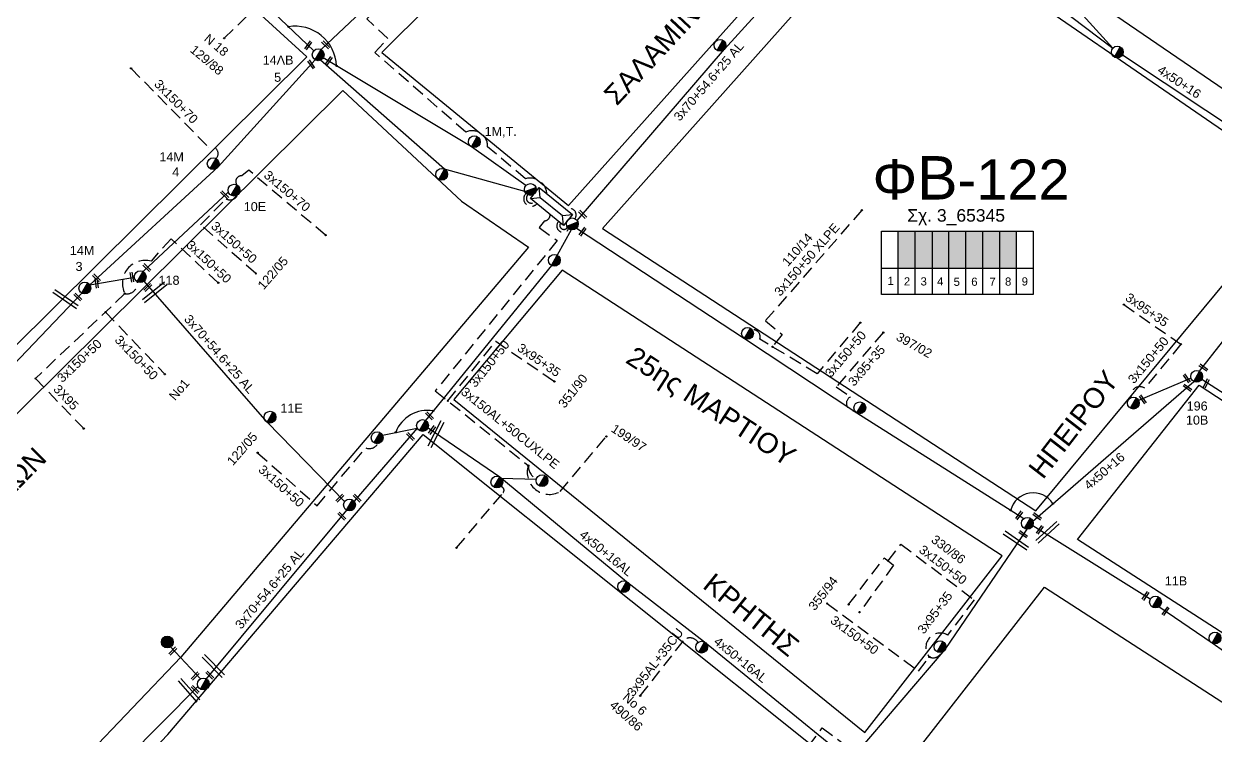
# Model space of a CAD drawing. Header units: millimetres. Extents: x 855 to 3091, y 750 to 2767.
# Drawn here: x 1287.1 to 1525, y 935.2 to 1077.2 of the extents above; entities that cross this region are included whole.
import ezdxf
from ezdxf.enums import TextEntityAlignment as Align

# ---------------------------------------------------------------- set-up
doc = ezdxf.new("R2010")
doc.units = ezdxf.units.MM
doc.linetypes.add('DASHED', pattern=[19.05, 12.7, -6.35])
for name, color, linetype, lineweight in [('3x150+50', 7, 'Continuous', 30), ('3x150+50 XLPE', 7, 'SYN_LINE', 30), ('3x150+70', 7, 'Continuous', 30), ('3x150AL+50CUXLPE', 7, 'Continuous', 30), ('3x70+54.6+25 AL', 7, 'SYN_LINE', 30), ('3X95', 7, 'Continuous', 30), ('3x95+35', 7, 'Continuous', 30), ('3x95AL+35CU', 7, 'Continuous', 30), ('4x50+16', 7, 'Continuous', 30), ('4x50+16AL', 7, 'Continuous', 30), ('4x6CU', 7, 'Continuous', 30), ('Υπόβαθρο ΔΕΗ', 7, 'Continuous', 30)]:
    doc.layers.add(name, color=color, linetype=linetype, lineweight=lineweight)
for name, color, linetype in [('Pillar OTE', 7, 'Continuous'), ('TEXT ΚΑΛΩΔΙΩΝ', 7, 'Continuous'), ('Άγνωστα', 7, 'Continuous'), ('ΑΓΝΩΣΤΟ ΥΠΟΓΕΙΟ ΚΑΛΩΔΙΟ', 7, 'DASHED'), ('Καλώδια ΧΤ   3x150AL+50CU', 7, 'DASHED'), ('Μηχανική τομή', 7, 'Continuous'), ('Στύλος Ξύλινος', 7, 'Continuous'), ('Στύλος Ξύλινος @ 1', 7, 'Continuous'), ('Στύλος ΦΜ', 7, 'Continuous'), ('Στύλος ΦΜ @ 1', 7, 'Continuous'), ('Συνδέσεις', 7, 'Continuous'), ('Τομή', 7, 'Continuous'), ('Υποσταθμός εναέριος 2 στύλων', 7, 'Continuous'), ('Υποσταθμός πόλεως', 7, 'Continuous')]:
    doc.layers.add(name, color=color, linetype=linetype)
doc.styles.add('arial', font='arial.ttf')
doc.styles.get("Standard").update_dxf_attribs({"font": 'arial.ttf'})
doc.linetypes.add('SYN_LINE', pattern='A,0.5,-0.0001,["/\\/\\/\\/",Standard,S=0.1,R=0,X=0,Y=-0.05],-0.25', length=0.7501)

# ---------------------------------------------------------------- blocks, each defined once
blk = doc.blocks.new('ΥΠΑΡΧΩΝ ΤΣΙΜΕΝΤΕΝΙΟΣ ΣΤΥΛΟΣ')
at = {"layer": 'Στύλος ΦΜ'}
blk.add_hatch(color=7, dxfattribs=at).paths.add_polyline_path([(-1.29, -2.28, 0.574793), (2.62, 0, 0.268822), (1.3, 2.27)])
at = {"layer": 'Στύλος ΦΜ', "color": 7}
blk.add_line((-1.29, -2.28), (1.3, 2.27), dxfattribs=at)
blk.add_circle((0, 0), 2.62, dxfattribs=at)
at = {"layer": 'Στύλος ΦΜ', "flags": 4}
for tag, p in [('ΑΡΙΘΜΟΣ', (-4.68, 8.05)), ('ΤΥΠΟΣ', (-4.91, 3.03))]:
    blk.add_attdef(tag, p, '', height=4, dxfattribs=at)
blk = doc.blocks.new('ΥΠΟΣΤΑΘΜΟΣ ΕΝΑΕΡΙΟΣ ΕΠΙ 2 ΣΤΥΛΩΝ')
at = {"layer": 'Υποσταθμός εναέριος 2 στύλων', "linetype": 'Continuous'}
for points in [[(-11.97, -2.11, 0.574793), (-8.45, -0.07, 0.268822), (-9.64, 1.98)], [(9.68, -2.15, 0.574793), (13.19, -0.1, 0.268822), (12.01, 1.95)]]:
    blk.add_hatch(color=256, dxfattribs=at).paths.add_polyline_path(points)
for p, q in [((-11.97, -2.11), (-9.64, 1.98)), ((9.68, -2.15), (12.01, 1.95))]:
    blk.add_line(p, q, dxfattribs=at)
for centre in [(-10.81, -0.07), (10.84, -0.1)]:
    blk.add_circle(centre, 2.36, dxfattribs=at)
at = {"layer": 'Υποσταθμός πόλεως', "linetype": 'Continuous', "ltscale": 40}
blk.add_lwpolyline([(-8.57, 2.82), (8.57, 2.82), (8.57, -2.82), (-8.57, -2.82)], close=True, dxfattribs=at)
for points in [[(-5.75, 0), (-8.57, 2.82)], [(-8.57, -2.82), (-5.75, 0)], [(-5.75, 0), (5.75, 0)], [(5.75, 0), (8.57, 2.82)], [(8.57, -2.82), (5.75, 0)]]:
    blk.add_lwpolyline(points, dxfattribs=at)
at = {"layer": 'Υποσταθμός εναέριος 2 στύλων', "ltscale": 40, "flags": 1}
for tag, p in [('ΜΕΤΑΣΧΗΜΑΤΙΣΜΟΣ', (14.09, 2.51)), ('ΙΣΧΥΣ', (14.07, -0.28)), ('ΑΡΙΘΜΟΣ', (14.19, -3))]:
    blk.add_attdef(tag, p, '', height=1.8, dxfattribs=at)
blk = doc.blocks.new('ΥΠΑΡΧΩΝ ΞΥΛΙΝΟΣ ΣΤΥΛΟΣ')
at = {"layer": 'Στύλος Ξύλινος'}
h = blk.add_hatch(color=7, dxfattribs=at)
h.paths.add_polyline_path([(-2.62, 0, 0.270008), (-1.29, -2.28), (1.3, 2.27, 0.576266)])
h.paths.add_polyline_path([(-1.29, -2.28, 0.574793), (2.62, 0, 0.268822), (1.3, 2.27)])
at = {"layer": 'Στύλος Ξύλινος', "color": 7}
blk.add_line((-1.29, -2.28), (1.3, 2.27), dxfattribs=at)
blk.add_circle((0, 0), 2.62, dxfattribs=at)
at = {"layer": 'Στύλος Ξύλινος', "flags": 4}
for tag, p in [('ΑΡΙΘΜΟΣ', (-4.91, 8.6)), ('ΤΥΠΟΣ', (-4.85, 3.39))]:
    blk.add_attdef(tag, p, '', height=4, dxfattribs=at)
blk = doc.blocks.new('ΜΗΧΑΝΙΚΗ ΤΟΜΗ')
at = {"layer": 'Μηχανική τομή', "ltscale": 40}
for p, q in [((-1.89, 0.78), (5.69, 0.78)), ((-1.89, -0.77), (5.69, -0.77))]:
    blk.add_line(p, q, dxfattribs=at)
blk = doc.blocks.new('ΤΟΜΗ')
at = {"layer": 'Τομή', "ltscale": 40}
for p, q in [((-5.68, 0), (17.06, 0)), ((-5.68, -2.77), (17.06, -2.77))]:
    blk.add_line(p, q, dxfattribs=at)
blk = doc.blocks.new('_ΣΥΝΔΕΣΗ')
at = {"layer": 'Συνδέσεις', "linetype": 'SYN_LINE', "ltscale": 40}
blk.add_hatch(color=256, dxfattribs=at).paths.add_polyline_path([(0.5, -0.01, 1), (-0.5, -0.01, 1)])
at = {"layer": 'Συνδέσεις'}
blk.add_circle((0, -0.01), 0.5, dxfattribs=at)

msp = doc.modelspace()

# ---------------------------------------------------------------- hatches: boundary and pattern name
at = {"layer": 'Καλώδια ΧΤ   3x150AL+50CU', "linetype": 'DASHED', "lineweight": -3, "ltscale": 0.2}
h = msp.add_hatch(color=1, dxfattribs=at)
h.dxf.hatch_style = 1
h.paths.add_polyline_path([(1465.11, 1035.77), (1461.67, 1035.77), (1461.67, 1028.41), (1465.11, 1028.41)])
h = msp.add_hatch(color=5, dxfattribs=at)
h.dxf.hatch_style = 1
h.paths.add_polyline_path([(1465.11, 1028.41), (1468.55, 1028.4), (1468.55, 1035.77), (1465.11, 1035.77)])
h = msp.add_hatch(color=30, dxfattribs=at)
h.dxf.hatch_style = 1
h.paths.add_polyline_path([(1471.85, 1035.77), (1468.55, 1035.77), (1468.55, 1028.4), (1471.85, 1028.4)])
h = msp.add_hatch(color=27, dxfattribs=at)
h.dxf.hatch_style = 1
h.paths.add_polyline_path([(1475.24, 1035.77), (1471.85, 1035.77), (1471.85, 1028.4), (1475.24, 1028.4)])
h = msp.add_hatch(color=62, dxfattribs=at)
h.dxf.hatch_style = 1
h.paths.add_polyline_path([(1475.24, 1028.4), (1478.63, 1028.39), (1478.63, 1035.77), (1475.24, 1035.77)])
h = msp.add_hatch(color=151, dxfattribs=at)
h.dxf.hatch_style = 1
h.paths.add_polyline_path([(1478.63, 1028.4), (1482.03, 1028.39), (1482.03, 1035.77), (1478.63, 1035.77)])
h = msp.add_hatch(color=173, dxfattribs=at)
h.dxf.hatch_style = 1
h.paths.add_polyline_path([(1481.97, 1028.4), (1485.37, 1028.39), (1485.37, 1035.77), (1481.97, 1035.77)])

# ---------------------------------------------------------------- linework, layer by layer
at = {"layer": '3x150+50', "color": 173, "linetype": 'DASHED', "lineweight": -3, "ltscale": 0.2}
msp.add_lwpolyline([(1391.53, 1043.28, 0.476559), (1387.28, 1046.25), (1379.71, 1052.62, 0.55627), (1375.33, 1055.54), (1357.17, 1071.46), (1359.8, 1074.26), (1355.55, 1078.15), (1383.46, 1105.59), (1386.33, 1103.25), (1405.84, 1123.19), (1402.96, 1126.26, 1.252554), (1400.66, 1127.06, -65.787954)], format="xyb", dxfattribs=at)
at = {"layer": '3x150+50', "color": 62, "linetype": 'DASHED', "lineweight": -3, "ltscale": 0.2}
for points in [[(1333.41, 1027.31), (1322.36, 1037.07), (1327.51, 1042.22, 0.447649), (1329.73, 1042.99, -2.534596)], [(1325.91, 1025.47), (1316.48, 1034.26), (1312.48, 1029.81, 0.645423), (1307.26, 1023.3), (1289.4, 1006.37)], [(1307.26, 1023.3, 0.510946), (1309.74, 1025.66, 0.404659)]]:
    msp.add_lwpolyline(points, format="xyb", dxfattribs=at)
msp.add_lwpolyline([(1303.39, 1019.63), (1315.24, 1007.21)], dxfattribs=at)
at = {"layer": '3x150+50', "color": 30, "linetype": 'DASHED', "lineweight": -3, "ltscale": 0.2}
for points in [[(1454.13, 1017.51), (1445.5, 1007.32), (1434.06, 1014.23, 0.56084), (1432.54, 1016.09, -1.416469)], [(1518.16, 1013.2), (1510.94, 1004.44, 0.680179), (1508.24, 1002.54, -344.368185)]]:
    msp.add_lwpolyline(points, format="xyb", dxfattribs=at)
at = {"layer": '3x150+50', "color": 151, "linetype": 'DASHED', "lineweight": -3, "ltscale": 0.2}
msp.add_lwpolyline([(1371.77, 1001.9), (1381.32, 1013.8)], dxfattribs=at)
at = {"layer": '3x150+50', "color": 27, "linetype": 'DASHED', "lineweight": -3, "ltscale": 0.2}
msp.add_lwpolyline([(1333.77, 991.55), (1345.65, 980.94), (1355.37, 992.5, 0.378132), (1357.75, 993.36, -265.790255)], format="xyb", dxfattribs=at)
at = {"layer": '3x150+50', "color": 2, "linetype": 'DASHED', "lineweight": -3, "ltscale": 0.2}
for points in [[(1451.8, 961.24), (1458.93, 970.53), (1459.7, 969.96), (1462.26, 973.29), (1476.87, 962.19)], [(1459.7, 969.96), (1460.78, 969.08), (1453.97, 959.69)]]:
    msp.add_lwpolyline(points, dxfattribs=at)
msp.add_lwpolyline([(1447.52, 961.44), (1465.74, 947.94), (1467.94, 950.77, 0.429171), (1470.31, 951.66, -3.987271)], format="xyb", dxfattribs=at)
at = {"layer": '3x150+50 XLPE', "color": 30, "linetype": 'DASHED', "lineweight": -3, "ltscale": 0.2}
msp.add_lwpolyline([(1454.43, 1039.95), (1435.2, 1017.9), (1438.5, 1015.17), (1436.59, 1012.7)], dxfattribs=at)
at = {"layer": '3x150+70', "color": 62, "linetype": 'DASHED', "lineweight": -3, "ltscale": 0.2}
for points in [[(1308.5, 1068.28), (1323.93, 1052.54, -0.825987), (1325.49, 1050.27, -76.732606)], [(1347.35, 1034.97), (1331.99, 1047.93), (1330.64, 1046.81, 0.686998), (1329.66, 1044.99, 3.606721)]]:
    msp.add_lwpolyline(points, format="xyb", dxfattribs=at)
at = {"layer": '3x150AL+50CUXLPE', "color": 62, "linetype": 'DASHED', "lineweight": -3, "ltscale": 0.2}
msp.add_lwpolyline([(1387.38, 1043.31, 1.055731), (1389.55, 1041.26, 3.177354)], format="xyb", dxfattribs=at)
at = {"layer": '3x150AL+50CUXLPE', "color": 1, "linetype": 'DASHED', "lineweight": -3, "ltscale": 0.2}
msp.add_lwpolyline([(1387.75, 1043.04, 1.010473), (1389.08, 1041.65, -0.866361)], format="xyb", dxfattribs=at)
at = {"layer": '3x150AL+50CUXLPE', "color": 5, "linetype": 'DASHED', "lineweight": -3, "ltscale": 0.2}
msp.add_lwpolyline([(1397.16, 1038.27, 0.812232), (1395.41, 1040.1, 1.997438)], format="xyb", dxfattribs=at)
at = {"layer": '3x150AL+50CUXLPE', "color": 151, "linetype": 'DASHED', "lineweight": -3, "ltscale": 0.2}
for points in [[(1392.19, 1039.1, -0.419055), (1391.06, 1037.84), (1390.01, 1036.48), (1393.62, 1033.9), (1369.26, 1003.92), (1387.83, 988.98, 0.272626), (1389.44, 986.26, -23.911061)], [(1387.83, 988.98, 0.681389), (1394.18, 983.79), (1403.41, 994.77)]]:
    msp.add_lwpolyline(points, format="xyb", dxfattribs=at)
at = {"layer": '3x150AL+50CUXLPE', "color": 30, "linetype": 'DASHED', "lineweight": -3, "ltscale": 0.2}
msp.add_lwpolyline([(1395.89, 1036.3, -1.207889), (1393.89, 1037.7, -1.059191)], format="xyb", dxfattribs=at)
at = {"layer": '3x150AL+50CUXLPE', "color": 27, "linetype": 'DASHED', "lineweight": -3, "ltscale": 0.2}
msp.add_lwpolyline([(1395.65, 1036.55, -1.040441), (1394.26, 1037.4, 3.507142)], format="xyb", dxfattribs=at)
at = {"layer": '3x70+54.6+25 AL', "color": 173, "linetype": 'SYN_LINE', "lineweight": -3, "ltscale": 15}
msp.add_lwpolyline([(1346.45, 1072.01), (1376.05, 1099.9), (1400.33, 1124.89)], dxfattribs=at)
at = {"layer": '3x70+54.6+25 AL', "color": 5, "linetype": 'SYN_LINE', "lineweight": -3, "ltscale": 15}
msp.add_lwpolyline([(1397.57, 1037.91), (1427, 1072.1), (1457.64, 1105.8)], dxfattribs=at)
at = {"layer": '3x70+54.6+25 AL', "color": 62, "linetype": 'SYN_LINE', "lineweight": -3, "ltscale": 15}
for points in [[(1345.29, 1069.97), (1325.91, 1048.65), (1300.23, 1025.08)], [(1387.15, 1043.68), (1371.12, 1048.14), (1346.35, 1069.92)], [(1310.91, 1027.7), (1327.95, 1043.62)]]:
    msp.add_lwpolyline(points, dxfattribs=at)
at = {"layer": '3x70+54.6+25 AL', "color": 27, "linetype": 'SYN_LINE', "lineweight": -3, "ltscale": 7}
msp.add_lwpolyline([(1396.39, 1036.07), (1393.61, 1031)], dxfattribs=at)
at = {"layer": '3x70+54.6+25 AL', "color": 27, "linetype": 'SYN_LINE', "lineweight": -3, "ltscale": 15}
for points in [[(1392.45, 1028.95), (1367.29, 997.99)], [(1351.15, 981.78), (1335.67, 997.62), (1311.08, 1025.78)], [(1365.65, 996.45), (1353.03, 981.87)], [(1351.54, 980.1), (1323.5, 946.38)]]:
    msp.add_lwpolyline(points, dxfattribs=at)
at = {"layer": '3x70+54.6+25 AL', "color": 62, "linetype": 'SYN_LINE', "lineweight": -3, "ltscale": 10}
msp.add_lwpolyline([(1300.23, 1025.08), (1309.15, 1026.62)], dxfattribs=at)
at = {"layer": '3x70+54.6+25 AL', "color": 30, "linetype": 'SYN_LINE', "lineweight": -3, "ltscale": 15}
for points in [[(1231.44, 956.5), (1269.84, 993.26), (1298.68, 1023.39)], [(1520.19, 1006.45), (1509.72, 1002)], [(1522.36, 1006.23), (1547.81, 989.84)]]:
    msp.add_lwpolyline(points, dxfattribs=at)
at = {"layer": '3x70+54.6+25 AL', "color": 27, "linetype": 'SYN_LINE', "lineweight": -3, "ltscale": 8}
for points in [[(1358.68, 995.08), (1365.65, 996.45)], [(1322.39, 946.42), (1316.38, 952.76)]]:
    msp.add_lwpolyline(points, dxfattribs=at)
at = {"layer": '3x70+54.6+25 AL', "color": 151, "linetype": 'SYN_LINE', "lineweight": -3, "ltscale": 8}
msp.add_lwpolyline([(1382.44, 986.46), (1389.44, 986.26)], dxfattribs=at)
at = {"layer": '3X95', "color": 62, "linetype": 'DASHED', "lineweight": -3, "ltscale": 0.2}
msp.add_lwpolyline([(1289.4, 1006.37), (1299.04, 996.36)], dxfattribs=at)
at = {"layer": '3x95+35', "color": 30, "linetype": 'DASHED', "lineweight": -3, "ltscale": 0.2}
msp.add_lwpolyline([(1506.76, 1021.11), (1518.16, 1013.2)], dxfattribs=at)
at = {"layer": '3x95+35', "color": 151, "linetype": 'DASHED', "lineweight": -3, "ltscale": 0.2}
msp.add_lwpolyline([(1381.32, 1013.8), (1393.04, 1005.78)], dxfattribs=at)
at = {"layer": '3x95+35', "color": 30, "linetype": 'DASHED', "lineweight": -3, "ltscale": 0.2}
msp.add_lwpolyline([(1458.73, 1015.53), (1449.33, 1004.7), (1452.21, 1002.71, 0.858202), (1453.03, 999.91, -2.7749)], format="xyb", dxfattribs=at)
at = {"layer": '3x95+35', "color": 2, "linetype": 'DASHED', "lineweight": -3, "ltscale": 0.2}
msp.add_lwpolyline([(1476.87, 962.19), (1471.58, 955.13, 0.858361), (1467.94, 950.77, -2.840447)], format="xyb", dxfattribs=at)
at = {"layer": '3x95AL+35CU', "color": 151, "linetype": 'DASHED', "lineweight": -3, "ltscale": 0.2}
msp.add_lwpolyline([(1410.19, 943.03), (1418.94, 954.17, -0.455715), (1421.71, 953.66, -1.613983)], format="xyb", dxfattribs=at)
at = {"layer": '4x50+16', "color": 5, "linetype": 'Continuous', "lineweight": -3, "ltscale": 0.2}
for points in [[(1459.02, 1105.96), (1485.19, 1087.02), (1504.55, 1072.29)], [(1504.55, 1072.29), (1493.98, 1083.99)], [(1506.49, 1070.97), (1548.28, 1043.21)]]:
    msp.add_lwpolyline(points, dxfattribs=at)
at = {"layer": '4x50+16', "color": 30, "lineweight": -3, "ltscale": 0.2}
for points in [[(1521.9, 1007.8), (1526.47, 1013.66), (1548.64, 1041.48)], [(1488.6, 977.9), (1520.73, 1005.76)]]:
    msp.add_lwpolyline(points, dxfattribs=at)
at = {"layer": '4x50+16', "color": 2, "lineweight": -3, "ltscale": 0.2}
msp.add_lwpolyline([(1453.08, 931.2), (1471.11, 952.26), (1487.49, 976.28)], dxfattribs=at)
at = {"layer": '4x50+16', "color": 151, "lineweight": -3, "ltscale": 0.2}
for points in [[(1512.03, 962.28), (1488.57, 976.95)], [(1603.46, 903.12), (1571.96, 922.31), (1546.58, 937.92), (1524.39, 953.52), (1513.73, 960.76)]]:
    msp.add_lwpolyline(points, dxfattribs=at)
at = {"layer": '4x50+16', "color": 62, "lineweight": -3, "ltscale": 0.2}
msp.add_lwpolyline([(1245, 864.83), (1263.23, 883.96), (1293.28, 916.05), (1321.84, 944.88)], dxfattribs=at)
at = {"layer": '4x50+16AL', "color": 1, "linetype": 'Continuous', "lineweight": -3, "ltscale": 0.2}
for points in [[(1344.98, 1071.77), (1326.31, 1089.6), (1305.85, 1108.76), (1282.84, 1129.14)], [(1387.35, 1044.86), (1376.47, 1052.61), (1346.87, 1070.38)]]:
    msp.add_lwpolyline(points, dxfattribs=at)
at = {"layer": '4x50+16AL', "color": 30, "lineweight": -3, "ltscale": 0.2}
msp.add_lwpolyline([(1397.44, 1036.4), (1431.03, 1014.35), (1453.46, 999.49), (1486.78, 978.38)], dxfattribs=at)
at = {"layer": '4x50+16AL', "color": 151, "linetype": 'Continuous', "lineweight": -3, "ltscale": 0.2}
msp.add_lwpolyline([(1367.8, 996.54), (1382.14, 986.71), (1407.47, 965.83), (1423.02, 953.76), (1451.14, 930.93)], dxfattribs=at)
at = {"layer": '4x6CU', "color": 2, "linetype": 'DASHED', "lineweight": -3, "ltscale": 0.2}
msp.add_lwpolyline([(1439.24, 926.84), (1446.55, 936.61), (1450.7, 933.51), (1447.36, 928.95, 0.666223), (1451.46, 925.81, 5.056728)], format="xyb", dxfattribs=at)
at = {"layer": 'Pillar OTE', "lineweight": -3, "ltscale": 40}
for points in [[(1458.35, 1023.13), (1458.35, 1035.77), (1488.68, 1035.77), (1488.68, 1023.1), (1458.35, 1023.13)], [(1461.67, 1023.13), (1461.67, 1035.77)], [(1465.11, 1023.13), (1465.11, 1035.77)], [(1468.55, 1023.12), (1468.55, 1035.77)], [(1471.85, 1023.12), (1471.85, 1035.77)], [(1475.24, 1023.12), (1475.24, 1035.77)], [(1478.63, 1023.11), (1478.63, 1035.77)], [(1481.97, 1023.11), (1481.97, 1035.77)], [(1485.36, 1023.11), (1485.36, 1035.77)], [(1458.35, 1028.41), (1488.68, 1028.38)]]:
    msp.add_lwpolyline(points, dxfattribs=at)
at = {"layer": 'ΑΓΝΩΣΤΟ ΥΠΟΓΕΙΟ ΚΑΛΩΔΙΟ', "color": 1, "linetype": 'DASHED', "lineweight": -3, "ltscale": 0.2}
msp.add_lwpolyline([(1327.09, 1074.28), (1333.71, 1080.7), (1327.81, 1086.26, -0.525479), (1326.2, 1087.5, -8.55426)], format="xyb", dxfattribs=at)
at = {"layer": 'ΑΓΝΩΣΤΟ ΥΠΟΓΕΙΟ ΚΑΛΩΔΙΟ', "color": 151, "linetype": 'DASHED', "lineweight": -3, "ltscale": 0.2}
msp.add_lwpolyline([(1373.49, 972.57), (1382.82, 983.59, 0.650902), (1382.26, 984.75, 1.517441)], format="xyb", dxfattribs=at)
at = {"layer": 'Υπόβαθρο ΔΕΗ', "lineweight": -3}
for points in [[(1358.6, 1071.46), (1395.88, 1040.88), (1436.85, 1086.8), (1515.85, 1166.07), (1483.55, 1195.57)], [(1521.63, 1160.28), (1466.26, 1105.44), (1546.98, 1050.31), (1597.37, 1111.58)], [(1281.89, 1126.88), (1343.62, 1070.58), (1192.22, 920.52), (1137.64, 976.69)], [(1640.61, 927.42), (1630.41, 888.55), (1497.54, 974.21), (1521.8, 1005.06)], [(1463.53, 929.62), (1490.9, 964.7), (1627.89, 876.18), (1593.14, 826.31)]]:
    msp.add_lwpolyline(points, close=True, dxfattribs=at)
for points in [[(1460.47, 1101.23), (1402.66, 1036.33), (1489.16, 979.92), (1542.87, 1044.63)], [(1542.87, 1044.63), (1460.47, 1101.23)], [(1350.8, 1063.87), (1374.46, 1041.77), (1387.87, 1032.58), (1318.46, 950.73), (1241.15, 869.83), (1198.76, 913.2), (1350.8, 1063.87)], [(1394.6, 1028), (1372.97, 1002.19), (1455.02, 935.71), (1482.5, 970.99), (1394.6, 1028)], [(1366.84, 995.17), (1449.78, 928.91), (1410.82, 879.71), (1381.42, 901.06), (1384.85, 904.66), (1378.7, 909.58), (1291.15, 819.11), (1247.15, 863.26), (1315.85, 935.26), (1366.84, 995.17)]]:
    msp.add_lwpolyline(points, dxfattribs=at)
for centre, radius, start, end in [((1341.24, 1068.38), 8.31, 2.7334, 99.0091), ((1367.72, 993.18), 6.82, 80.4968, 159.1835), ((1488.67, 978.88), 4.66, 32.3603, 165.5644)]:
    msp.add_arc(centre, radius, start, end, dxfattribs=at)

# ---------------------------------------------------------------- block references
at = {"layer": 'Μηχανική τομή', "lineweight": -3, "xscale": 0.25, "yscale": 0.25, "zscale": 0.25}
for p, rotation in [((1343.64, 1072.47), 54.4856197192397), ((1347.71, 1072.64), 135.5619083560475), ((1344.17, 1069.46), 305.3030891876438), ((1347.75, 1069.4), 54.4856197192397), ((1326.86, 1043.35), 316.1928582947809), ((1399.02, 1038.8), 135.073131452557), ((1398.42, 1035.29), 54.4856197192397), ((1311.3, 1028.82), 316.1928582947809), ((1301.24, 1026.76), 316.1928582947809), ((1301.52, 1025.85), 278.8755937559702), ((1308.54, 1027.06), 278.8755937559702), ((1297.51, 1022.96), 316.1928582947809), ((1312.18, 1024.88), 225.2168962876989), ((1523.06, 1008.23), 145.4579805752666), ((1519.64, 1005.99), 124.9596120876511), ((1519.87, 1004.22), 145.4579805752666), ((1523.05, 1004.99), 63.58360744664529), ((1510.85, 1001.81), 124.9596120876511), ((1368.44, 998.57), 135.073131452557), ((1368.35, 995.69), 54.4856197192397), ((1364.64, 994.47), 135.073131452557), ((1350.51, 982.79), 225.2168962876989), ((1353.98, 982.16), 135.073131452557), ((1350.91, 978.52), 135.073131452557), ((1485.61, 978.66), 54.4856197192397), ((1489.84, 978.52), 143.98561449496), ((1487.06, 974.96), 143.98561449496), ((1489.75, 975.76), 54.4856197192397), ((1510.85, 962.56), 54.4856197192397), ((1514.86, 959.51), 54.4856197192397), ((1317.16, 952.29), 225.2168962876989), ((1321.62, 947.3), 225.2168962876989), ((1324.55, 946.82), 135.073131452557), ((1321.65, 943.96), 135.073131452557)]:
    msp.add_blockref('ΜΗΧΑΝΙΚΗ ΤΟΜΗ', p, dxfattribs=dict(at, rotation=rotation))
at = {"layer": 'Στύλος Ξύλινος @ 1', "lineweight": -3, "ltscale": 40, "xscale": 0.4499999999998181, "yscale": 0.4499999999998181, "zscale": 0.4499999999998181}
msp.add_blockref('ΥΠΑΡΧΩΝ ΞΥΛΙΝΟΣ ΣΤΥΛΟΣ', (1315.73, 953.74), dxfattribs=at)
at = {"layer": 'Στύλος ΦΜ @ 1', "lineweight": -3, "ltscale": 40}
for p, xscale, yscale, zscale in [((1426.12, 1072.88), 0.4499999999998183, 0.4499999999998183, 0.4499999999998183), ((1505.46, 1071.55), 0.4499999999998181, 0.4499999999998181, 0.4499999999998181), ((1370.54, 1047.12), 0.4499999999998183, 0.4499999999998183, 0.4499999999998183), ((1393.03, 1029.97), 0.4499999999998183, 0.4499999999998183, 0.4499999999998183), ((1431.61, 1015.37), 0.4499999999998181, 0.4499999999998181, 0.4499999999998181), ((1508.68, 1001.45), 0.4499999999998181, 0.4499999999998181, 0.4499999999998181), ((1454.04, 1000.51), 0.4499999999998181, 0.4499999999998181, 0.4499999999998181), ((1366.71, 996.97), 0.4499999999998183, 0.4499999999998183, 0.4499999999998183), ((1357.64, 994.53), 0.4499999999998183, 0.4499999999998183, 0.4499999999998183), ((1381.55, 985.69), 0.4499999999998183, 0.4499999999998183, 0.4499999999998183), ((1390.58, 985.96), 0.4499999999998183, 0.4499999999998183, 0.4499999999998183), ((1352.12, 981.12), 0.4499999999998183, 0.4499999999998183, 0.4499999999998183), ((1487.51, 977.46), 0.4499999999998181, 0.4499999999998181, 0.4499999999998181), ((1406.88, 964.81), 0.4499999999998183, 0.4499999999998183, 0.4499999999998183), ((1524.97, 954.54), 0.4499999999998181, 0.4499999999998181, 0.4499999999998181), ((1422.44, 952.73), 0.4499999999998183, 0.4499999999998183, 0.4499999999998183), ((1470.06, 952.81), 0.4499999999998181, 0.4499999999998181, 0.4499999999998181), ((1322.92, 945.36), 0.4499999999998183, 0.4499999999998183, 0.4499999999998183)]:
    msp.add_blockref('ΥΠΑΡΧΩΝ ΤΣΙΜΕΝΤΕΝΙΟΣ ΣΤΥΛΟΣ', p, dxfattribs=dict(at, xscale=xscale, yscale=yscale, zscale=zscale))
ref = msp.add_blockref('ΥΠΑΡΧΩΝ ΤΣΙΜΕΝΤΕΝΙΟΣ ΣΤΥΛΟΣ', (1345.87, 1070.99), dxfattribs=dict(at, xscale=0.4499999999998183, yscale=0.4499999999998183, zscale=0.4499999999998183))
ref.add_attrib('ΤΥΠΟΣ', '14ΛΒ', (1334.78, 1069.04), dxfattribs={"layer": 'Στύλος ΦΜ', "height": 1.8, "rotation": 360, "flags": 4})
ref.add_attrib('ΑΡΙΘΜΟΣ', '5', (1337.07, 1065.6), dxfattribs={"layer": 'Στύλος ΦΜ', "height": 1.8, "rotation": 360, "flags": 4})
ref = msp.add_blockref('ΥΠΑΡΧΩΝ ΤΣΙΜΕΝΤΕΝΙΟΣ ΣΤΥΛΟΣ', (1377.05, 1053.63), dxfattribs=dict(at, xscale=0.4499999999998182, yscale=0.4499999999998182, zscale=0.4499999999998182))
ref.add_attrib('ΤΥΠΟΣ', '1M,T.', (1379.1, 1054.8), dxfattribs={"layer": 'Στύλος ΦΜ', "height": 1.8, "rotation": 360, "flags": 4})
ref = msp.add_blockref('ΥΠΑΡΧΩΝ ΤΣΙΜΕΝΤΕΝΙΟΣ ΣΤΥΛΟΣ', (1324.9, 1049.25), dxfattribs=dict(at, xscale=0.4499999999998183, yscale=0.4499999999998183, zscale=0.4499999999998183))
ref.add_attrib('ΤΥΠΟΣ', '14M', (1314.15, 1049.71), dxfattribs={"layer": 'Στύλος ΦΜ', "height": 1.8, "rotation": 360, "flags": 4})
ref.add_attrib('ΑΡΙΘΜΟΣ', '4', (1316.71, 1046.69), dxfattribs={"layer": 'Στύλος ΦΜ', "height": 1.8, "rotation": 360, "flags": 4})
ref = msp.add_blockref('ΥΠΑΡΧΩΝ ΤΣΙΜΕΝΤΕΝΙΟΣ ΣΤΥΛΟΣ', (1329.07, 1043.96), dxfattribs=dict(at, xscale=0.4499999999998183, yscale=0.4499999999998183, zscale=0.4499999999998183))
ref.add_attrib('ΤΥΠΟΣ', '10E', (1331, 1039.77), dxfattribs={"layer": 'Στύλος ΦΜ', "height": 1.8, "rotation": 360, "flags": 4})
ref = msp.add_blockref('ΥΠΑΡΧΩΝ ΤΣΙΜΕΝΤΕΝΙΟΣ ΣΤΥΛΟΣ', (1299.26, 1024.42), dxfattribs=dict(at, xscale=0.4499999999998183, yscale=0.4499999999998183, zscale=0.4499999999998183))
ref.add_attrib('ΤΥΠΟΣ', '14M', (1296.27, 1031.03), dxfattribs={"layer": 'Στύλος ΦΜ', "height": 1.8, "rotation": 360, "flags": 4})
ref.add_attrib('ΑΡΙΘΜΟΣ', '3', (1297.4, 1027.83), dxfattribs={"layer": 'Στύλος ΦΜ', "height": 1.8, "rotation": 360, "flags": 4})
ref = msp.add_blockref('ΥΠΑΡΧΩΝ ΤΣΙΜΕΝΤΕΝΙΟΣ ΣΤΥΛΟΣ', (1310.32, 1026.68), dxfattribs=dict(at, xscale=0.4499999999998183, yscale=0.4499999999998183, zscale=0.4499999999998183))
ref.add_attrib('ΤΥΠΟΣ', '118', (1313.98, 1025.07), dxfattribs={"layer": 'Στύλος ΦΜ', "height": 1.8, "rotation": 360, "flags": 4})
ref = msp.add_blockref('ΥΠΑΡΧΩΝ ΤΣΙΜΕΝΤΕΝΙΟΣ ΣΤΥΛΟΣ', (1521.31, 1006.78), dxfattribs=dict(at, xscale=0.4499999999998181, yscale=0.4499999999998181, zscale=0.4499999999998181))
ref.add_attrib('ΤΥΠΟΣ', '196', (1519.31, 999.97), dxfattribs={"layer": 'Στύλος ΦΜ', "height": 1.8, "flags": 4})
ref.add_attrib('ΑΡΙΘΜΟΣ', '10B', (1519.17, 997.16), dxfattribs={"layer": 'Στύλος ΦΜ', "height": 1.8, "flags": 4})
ref = msp.add_blockref('ΥΠΑΡΧΩΝ ΤΣΙΜΕΝΤΕΝΙΟΣ ΣΤΥΛΟΣ', (1336.25, 998.65), dxfattribs=dict(at, xscale=0.4499999999998183, yscale=0.4499999999998183, zscale=0.4499999999998183))
ref.add_attrib('ΤΥΠΟΣ', '11E', (1338.31, 999.53), dxfattribs={"layer": 'Στύλος ΦΜ', "height": 1.8, "rotation": 360, "flags": 4})
ref = msp.add_blockref('ΥΠΑΡΧΩΝ ΤΣΙΜΕΝΤΕΝΙΟΣ ΣΤΥΛΟΣ', (1513.08, 961.74), dxfattribs=dict(at, xscale=0.4499999999998181, yscale=0.4499999999998181, zscale=0.4499999999998181))
ref.add_attrib('ΤΥΠΟΣ', '11B', (1514.95, 965.05), dxfattribs={"layer": 'Στύλος ΦΜ', "height": 1.8, "flags": 4})
at = {"layer": 'Συνδέσεις', "lineweight": -3, "xscale": 0.25, "yscale": 0.25, "zscale": 0.25}
for p in [(1339.94, 1076.59), (1327.09, 1074.28), (1308.5, 1068.28), (1349.55, 1068.78), (1454.44, 1039.95), (1347.35, 1034.97), (1325.92, 1025.48), (1333.41, 1027.32), (1307.26, 1023.3), (1506.76, 1021.11), (1303.39, 1019.63), (1454.13, 1017.51), (1458.73, 1015.53), (1436.59, 1012.7), (1518.16, 1013.2), (1289.4, 1006.37), (1315.24, 1007.21), (1393.04, 1005.78), (1371.77, 1001.9), (1368.85, 999.91), (1299.04, 996.36), (1361.35, 995.61), (1403.42, 994.78), (1333.77, 991.55), (1387.83, 988.98), (1492.61, 981.38), (1484.16, 980.04), (1373.49, 972.57), (1459.7, 969.97), (1447.52, 961.44), (1451.8, 961.24), (1453.97, 959.69), (1467.94, 950.77), (1410.19, 943.03)]:
    msp.add_blockref('_ΣΥΝΔΕΣΗ', p, dxfattribs=at)
at = {"layer": 'Τομή', "lineweight": -3}
for p, xscale, yscale, zscale, rotation in [((1311.86, 1022.99), 0.2499999999999999, 0.2499999999999999, 0.2499999999999999, 38.739483652647), ((1296.4, 1021.09), 0.2499999999999999, 0.2499999999999999, 0.2499999999999999, 145.1725379253222), ((1368.45, 994.19), 0.2499999999999999, 0.2499999999999999, 0.2499999999999999, 62.83241866332541), ((1486.2, 972.88), 0.2499999999999999, 0.2499999999999999, 0.2499999999999999, 145.1725379253222), ((1490.22, 974.95), 0.25, 0.25, 0.25, 42.62030210666257), ((1324.19, 950.22), 0.25, 0.25, 0.25, 314.5760563533563), ((1320.78, 942.83), 0.2499999999999999, 0.2499999999999999, 0.2499999999999999, 131.7943783963672)]:
    msp.add_blockref('ΤΟΜΗ', p, dxfattribs=dict(at, xscale=xscale, yscale=yscale, zscale=zscale, rotation=rotation))
at = {"layer": 'Υποσταθμός εναέριος 2 στύλων', "lineweight": -3, "xscale": 0.5, "yscale": 0.5, "zscale": 0.5, "rotation": 320.6409184913265}
msp.add_blockref('ΥΠΟΣΤΑΘΜΟΣ ΕΝΑΕΡΙΟΣ ΕΠΙ 2 ΣΤΥΛΩΝ', (1392.45, 1040.7), dxfattribs=at)

# ---------------------------------------------------------------- texts
at = {"lineweight": -3, "ltscale": 40, "char_height": 4, "width": 65.6312, "attachment_point": 1, "style": 'arial'}
for s, insert, rotation in [('ΣAΛAMINOΣ', (1402.57, 1063.38), 46.8834), ('ΘEPMOΠYΛΩN', (1260.56, 964.21), 45.2311)]:
    msp.add_mtext(s, dxfattribs=dict(at, insert=insert, rotation=rotation))
at = {"lineweight": -3, "ltscale": 30, "char_height": 1.63, "width": 11.2573, "attachment_point": 1}
for s, insert in [('1', (1459.59, 1026.69)), ('2', (1462.83, 1026.56)), ('3', (1466.16, 1026.56)), ('4', (1469.46, 1026.56)), ('5', (1472.77, 1026.48)), ('6', (1476.29, 1026.5)), ('7', (1479.92, 1026.5)), ('8', (1483.03, 1026.53)), ('9', (1486.36, 1026.56))]:
    msp.add_mtext(s, dxfattribs=dict(at, insert=insert))
at = {"layer": 'TEXT ΚΑΛΩΔΙΩΝ', "linetype": 'Continuous', "lineweight": -3, "ltscale": 0.2}
for s, rotation, p in [('3x70+54.6+25 AL', 49.2704, (1423.86, 1065.7)), ('4x50+16', 326.4018, (1517.86, 1065.58)), ('3x150+70', 314.4236, (1317.5, 1061.67)), ('3x150+70', 319.8419, (1339.68, 1043.79)), ('3x150+50', 318.5338, (1329.08, 1033.54)), ('3x150+50 XLPE', 48.8908, (1443.46, 1030.11)), ('3x150+50', 317.0227, (1324.05, 1029.67)), ('3x95+35', 325.2344, (1511.4, 1020.08)), ('3x70+54.6+25 AL', 311.126, (1326.16, 1011.25)), ('3x150+50', 43.4613, (1298.18, 1009.9)), ('3x150+50', 313.6701, (1309.58, 1010.54)), ('3x150+50', 51.2593, (1380.04, 1009.32)), ('3x150+50', 49.7602, (1451.19, 1011.25)), ('3x150+50', 50.5012, (1511.64, 1010.04)), ('3x95+35', 325.6377, (1389.98, 1010.05)), ('3x95+35', 49.0501, (1455.39, 1008.93)), ('3X95', 313.9364, (1295.52, 1002.61)), ('3x150AL+50CUXLPE', 321.1777, (1384.23, 996.48)), ('4x50+16', 40.9293, (1502.88, 987.89)), ('3x150+50', 318.2224, (1338.51, 984.91)), ('4x50+16AL', 320.4938, (1403.4, 971.51)), ('3x70+54.6+25 AL', 50.2559, (1336.14, 964.39)), ('3x150+50', 322.7785, (1470.65, 969.17)), ('3x95+35', 53.1047, (1469.04, 959.62)), ('3x150+50', 323.4809, (1452.99, 955.15)), ('3x95AL+35CU', 51.8443, (1413.15, 949.71)), ('4x50+16AL', 320.9284, (1430.24, 950.21))]:
    msp.add_text(s, height=1.8, rotation=rotation, dxfattribs=at).set_placement(p, align=Align.MIDDLE_CENTER)
at = {"layer": 'Άγνωστα', "lineweight": -3, "ltscale": 40, "char_height": 1.8, "width": 12.7137, "attachment_point": 1, "style": 'arial'}
for s, insert, rotation in [('N 18', (1324.07, 1075.31), 320.1153), ('129/88', (1321.28, 1073.09), 320.1153), ('110/14', (1438.35, 1029.79), 48.8431), ('122/05', (1333.6, 1025.12), 48.8715), ('397/02', (1462, 1015.71), 330.6239), ('351/90', (1393.65, 1001.4), 51.988), ('No1', (1315.91, 1003.02), 48.8715), ('199/97', (1405.2, 997.39), 326.4347), ('122/05', (1327.48, 990.03), 48.8715), ('330/86', (1469.21, 975.28), 323), ('355/94', (1443.63, 960.99), 51.988), ('Nο 6', (1407.72, 943.82), 318.4665), ('490/86', (1405.12, 942.25), 318.4665)]:
    msp.add_mtext(s, dxfattribs=dict(at, insert=insert, rotation=rotation))
at = {"layer": 'Άγνωστα', "color": 7, "lineweight": -3, "insert": (1463.51, 1040.17), "char_height": 2.5, "width": 4.551914400963142e-14, "attachment_point": 1}
msp.add_mtext('Σχ. 3_65345', dxfattribs=at)
at = {"layer": 'Υπόβαθρο ΔΕΗ', "lineweight": -3}
for s, rotation, p in [('25ης ΜΑΡΤΙΟΥ', 327.036, (1424.36, 1000.81)), ('ΗΠΕΙΡΟΥ', 52.2817, (1496.72, 997.21)), ('ΚΡΗΤΗΣ', 320.9849, (1432.38, 959.2))]:
    msp.add_text(s, height=4, rotation=rotation, dxfattribs=at).set_placement(p, align=Align.MIDDLE_CENTER)
at = {"layer": 'Υπόβαθρο ΔΕΗ', "lineweight": -3, "insert": (1456.58, 1050.76), "char_height": 8, "width": 84.6573, "attachment_point": 1}
msp.add_mtext('Φ{\\H1.0833x;B}-122', dxfattribs=at)

doc.saveas('drawing.dxf')
